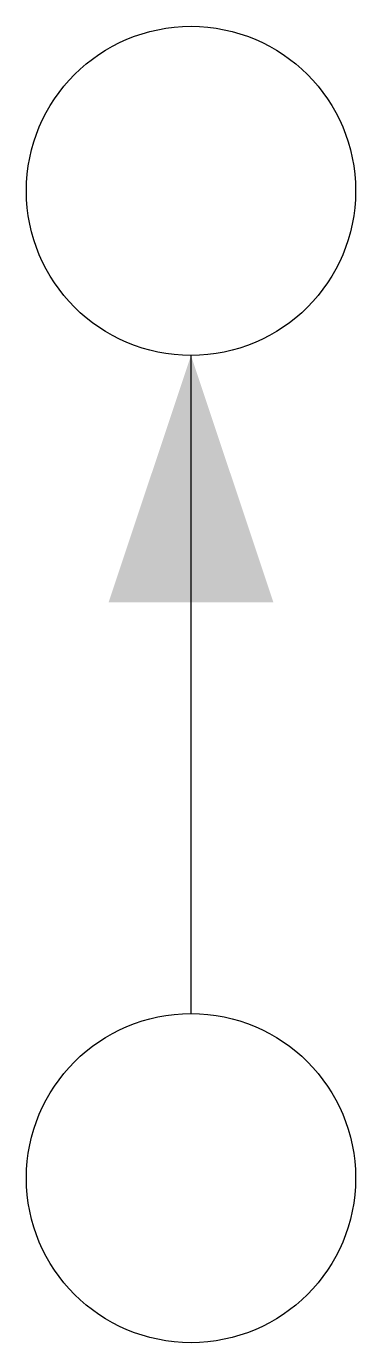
# Model space of a CAD drawing. Extents: x -0.1 to 0.1, y -0.8 to 0.
import ezdxf

# ---------------------------------------------------------------- set-up
doc = ezdxf.new("R2010")
doc.units = 0
doc.layers.add('1', color=7, linetype='CONTINUOUS')

msp = doc.modelspace()

# ---------------------------------------------------------------- linework, layer by layer
at = {"layer": '1', "color": 0}
msp.add_line((0, -0.6), (0, -0.2), dxfattribs=at)
for centre in [(0, -0.1), (0, -0.7)]:
    msp.add_circle(centre, 0.1, dxfattribs=at)
msp.add_solid([(0, -0.2), (-0.05, -0.35), (0.05, -0.35), (-0.05, -0.35)], dxfattribs=at)

doc.saveas('drawing.dxf')
